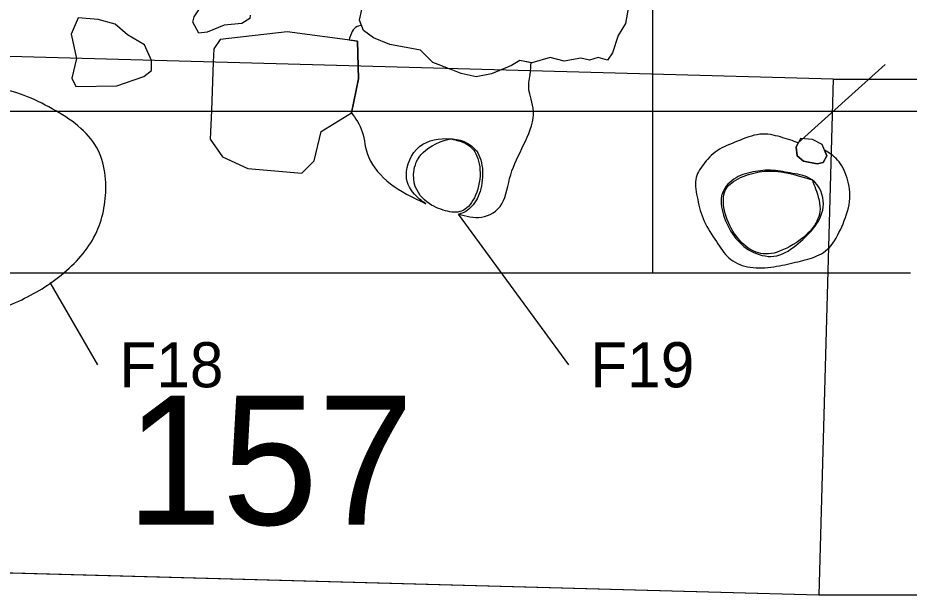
# Model space of a CAD drawing. Extents: x -471 to -328, y -279 to -247.
# Drawn here: x -416.92 to -410.01, y -278.5 to -274.02 of the extents above; entities that cross this region are included whole.
import ezdxf

# ---------------------------------------------------------------- set-up
doc = ezdxf.new("R2010")
doc.units = 0
for name, color, linetype in [('1809 Fenceline', 7, 'Continuous'), ('Bldg D Outline', 7, 'Continuous'), ('Building Outlines', 7, 'Continuous'), ('Feature Labels', 7, 'Continuous'), ('Limits of Excavation', 7, 'Continuous'), ('Quadrat Labels', 7, 'Continuous'), ('Quadrats-Garden Fence Excavations', 7, 'Continuous'), ('Quadrats-Wheeler Box', 7, 'Continuous'), ('Stone', 7, 'Continuous'), ('Structural Posts', 7, 'Continuous')]:
    doc.layers.add(name, color=color, linetype=linetype)

msp = doc.modelspace()

# ---------------------------------------------------------------- linework, layer by layer
at = {"layer": '1809 Fenceline'}
msp.add_lwpolyline([(-410.6658, -275.0503), (-410.6466, -275.0949), (-410.6772, -275.1459), (-410.7231, -275.1561), (-410.8276, -275.1357), (-410.8786, -275.0949), (-410.8863, -275.0261), (-410.8697, -274.9929)], dxfattribs=at)
for points in [[(-417.3358, -276.3878), (-417.2726, -276.3651), (-417.0015, -276.2677), (-416.6397, -276.0888), (-416.3195, -275.7772), (-416.2157, -275.4126), (-416.264, -274.9806), (-416.6736, -274.6981), (-417.1265, -274.5159), (-417.5431, -274.6702), (-417.6862, -274.8361), (-417.7269, -274.8832)], [(-410.8697, -274.9929), (-410.9104, -274.9788), (-411.0036, -274.9464), (-411.1652, -274.9085), (-411.3414, -274.9829), (-411.5102, -275.0451), (-411.6091, -275.1632), (-411.6818, -275.2691), (-411.6507, -275.4327), (-411.6105, -275.6025), (-411.4994, -275.763), (-411.4175, -275.896), (-411.2702, -275.9677), (-411.0792, -275.9629), (-410.9074, -275.9234), (-410.7579, -275.8896), (-410.6198, -275.8222), (-410.5301, -275.6489), (-410.4542, -275.4462), (-410.4827, -275.259), (-410.5572, -275.1161), (-410.6346, -275.0692), (-410.6658, -275.0503)], [(-410.7614, -275.281), (-410.7012, -275.326), (-410.6478, -275.4765), (-410.73, -275.6454), (-410.8647, -275.7753), (-411.0307, -275.8962), (-411.2239, -275.8549), (-411.3617, -275.7431), (-411.4484, -275.5814), (-411.4897, -275.3951), (-411.3748, -275.2603), (-411.2229, -275.2134), (-411.0631, -275.1991), (-410.9152, -275.2325), (-410.8075, -275.2464), (-410.7614, -275.281)], [(-410.7614, -275.281), (-410.9296, -275.2274), (-411.0545, -275.207), (-411.21, -275.2172), (-411.3884, -275.2886), (-411.4598, -275.3804), (-411.4445, -275.5639), (-411.3374, -275.7525), (-411.2176, -275.8443), (-411.0698, -275.8723), (-410.8455, -275.7525), (-410.7359, -275.6378), (-410.6772, -275.4951), (-410.7614, -275.281), (-410.7614, -275.281), (-410.7614, -275.281)]]:
    msp.add_open_spline(points, degree=3, dxfattribs=at)
at = {"layer": 'Bldg D Outline'}
msp.add_lwpolyline([(-443.0374, -256.7504), (-406.0374, -256.7504), (-406.0374, -274.7504), (-443.0374, -274.7504)], close=True, dxfattribs=at)
at = {"layer": 'Building Outlines'}
msp.add_lwpolyline([(-443.0374, -256.7504), (-406.0374, -256.7504), (-406.0374, -274.7504), (-443.0374, -274.7504)], close=True, dxfattribs=at)
at = {"layer": 'Feature Labels'}
for p, q in [((-410.1953, -274.3852), (-410.8697, -274.9929)), ((-412.648, -276.7139), (-413.5032, -275.5464)), ((-416.3, -276.7139), (-416.6698, -276.0763))]:
    msp.add_line(p, q, dxfattribs=at)
at = {"layer": 'Limits of Excavation'}
msp.add_lwpolyline([(-440.6547, -277.6798), (-430.6548, -277.9532), (-420.6547, -278.2266), (-410.7093, -278.4986), (-400.6, -278.5), (-400.6, -277.5), (-390.6, -277.5), (-380.6, -277.5)], dxfattribs=at)
at = {"layer": 'Quadrats-Garden Fence Excavations'}
for p, q in [((-410.6, -274.5), (-450.6664, -273.4045)), ((-410.6, -274.5), (-400.6, -274.5)), ((-450.8652, -277.4006), (-410.7093, -278.4986)), ((-410.7093, -278.4986), (-400.6, -278.5))]:
    msp.add_line(p, q, dxfattribs=at)
msp.add_lwpolyline([(-410.6, -274.5), (-410.7093, -278.4986)], dxfattribs=at)
at = {"layer": 'Quadrats-Wheeler Box'}
for p, q in [((-412, -270), (-412, -276)), ((-420, -276), (-412, -276)), ((-412, -276), (-410, -276))]:
    msp.add_line(p, q, dxfattribs=at)
at = {"layer": 'Stone'}
for points in [[(-413.6408, -274.3948), (-413.7029, -274.3718), (-413.7974, -274.275), (-414.0358, -274.2302), (-414.1632, -274.1806), (-414.2411, -274.1216), (-414.2718, -274.0413), (-414.2529, -273.9587), (-414.1821, -273.8856), (-414.1396, -273.8124), (-414.0617, -273.718), (-413.9319, -273.6401), (-413.821, -273.5976), (-413.7454, -273.5456), (-413.6557, -273.4371), (-413.6109, -273.3828), (-413.5589, -273.3332), (-413.533, -273.286), (-413.3937, -273.201), (-413.3016, -273.1562), (-413.2025, -273.0476), (-413.1607, -272.9566)], [(-412.2917, -273.1013), (-412.263, -273.2057), (-412.23, -273.286), (-412.1544, -273.3969), (-412.1379, -273.463), (-412.1308, -273.5291), (-412.1001, -273.5976), (-412.0907, -273.7298), (-412.1072, -273.8218), (-412.1851, -273.9375), (-412.2087, -274.0673), (-412.2654, -274.1617), (-412.3102, -274.2963)], [(-415.1197, -274.0049), (-415.1209, -274.0288), (-415.1842, -274.0693), (-415.3209, -274.082), (-415.4525, -274.1352), (-415.5184, -274.1428), (-415.5639, -274.0592), (-415.5538, -274.0162), (-415.4677, -273.8845), (-415.4196, -273.8567), (-415.4019, -273.8288), (-415.3513, -273.7883), (-415.2677, -273.7833), (-415.1943, -273.763), (-415.1488, -273.7757), (-415.1158, -273.8086), (-415.1158, -273.8451)], [(-412.3102, -274.2963), (-412.348, -274.3529), (-412.4212, -274.3317), (-412.4873, -274.3529), (-412.5557, -274.3364), (-412.6856, -274.36), (-412.7941, -274.3317), (-412.9358, -274.3742), (-413.0278, -274.3553), (-413.0939, -274.3931), (-413.2474, -274.4592), (-413.3677, -274.4828), (-413.4834, -274.4568), (-413.5485, -274.4305)]]:
    msp.add_lwpolyline(points, dxfattribs=at)
for points in [[(-415.9388, -274.2347), (-416.0705, -274.1569), (-416.1663, -274.0731), (-416.298, -274.0372), (-416.4537, -274.0252), (-416.5076, -274.1509), (-416.4651, -274.3397), (-416.5016, -274.4922), (-416.4717, -274.558), (-416.1544, -274.552), (-415.9448, -274.4802), (-415.885, -274.4323), (-415.8847, -274.3555)], [(-415.3521, -274.1928), (-415.4, -274.2647), (-415.4066, -274.3686), (-415.418, -274.7436), (-415.43, -274.9651), (-415.3342, -275.1028), (-415.1366, -275.1926), (-414.7175, -275.2285), (-414.6218, -275.1327), (-414.5679, -274.9053), (-414.3344, -274.7616), (-414.2805, -274.4982), (-414.2865, -274.2048), (-414.8313, -274.133)], [(-410.8531, -274.9598), (-410.8863, -275.0261), (-410.8786, -275.0949), (-410.8276, -275.1357), (-410.7231, -275.1561), (-410.6772, -275.1459), (-410.6466, -275.0949), (-410.6849, -275.0057), (-410.7588, -274.9674)]]:
    msp.add_lwpolyline(points, close=True, dxfattribs=at)
msp.add_arc((-414.7781, -277.4722), 3.2808, 67.98872, 69.71744, dxfattribs=at)
at = {"layer": 'Structural Posts'}
for points in [[(-413.6408, -274.3948), (-413.7029, -274.3718), (-413.7974, -274.275), (-414.0358, -274.2302), (-414.1632, -274.1806), (-414.2411, -274.1216), (-414.2565, -274.0815)], [(-414.3519, -274.1962), (-414.2865, -274.2048), (-414.2805, -274.4982), (-414.3344, -274.7616)], [(-412.9415, -274.373), (-413.0278, -274.3553), (-413.0939, -274.3931), (-413.2474, -274.4592), (-413.3677, -274.4828), (-413.4834, -274.4568), (-413.5485, -274.4305)]]:
    msp.add_lwpolyline(points, dxfattribs=at)
msp.add_arc((-414.7781, -277.4722), 3.2808, 67.98872, 69.71744, dxfattribs=at)
for points in [[(-414.2565, -274.0815), (-414.2707, -274.085), (-414.3048, -274.0935), (-414.3362, -274.1415), (-414.3468, -274.1784), (-414.3519, -274.1962)], [(-413.5032, -275.5464), (-413.4454, -275.5622), (-413.3258, -275.5947), (-413.14, -275.4906), (-413.1141, -275.2354), (-412.9971, -275.0144), (-412.8903, -274.7638), (-412.975, -274.5869), (-412.9441, -274.4617), (-412.9421, -274.394), (-412.9415, -274.373)], [(-414.3344, -274.7616), (-414.3044, -274.8018), (-414.2332, -274.8975), (-414.2284, -275.1065), (-414.0469, -275.3261), (-413.8651, -275.4133), (-413.757, -275.4652)], [(-413.757, -275.4652), (-413.7619, -275.4624), (-413.8298, -275.4202), (-413.9464, -275.2642), (-413.8344, -274.9817), (-413.6484, -274.957), (-413.5663, -274.9622)], [(-413.5663, -274.9622), (-413.7994, -275.0181), (-413.8972, -275.2698), (-413.7714, -275.4563), (-413.6176, -275.5215), (-413.4917, -275.5448), (-413.3845, -275.4609), (-413.3193, -275.2465), (-413.3612, -275.0601), (-413.4451, -274.9902), (-413.5663, -274.9622), (-413.5663, -274.9622), (-413.5663, -274.9622)], [(-413.5663, -274.9622), (-413.5237, -274.9649), (-413.4465, -274.9784), (-413.3293, -275.0728), (-413.3074, -275.2615), (-413.35, -275.4405), (-413.4528, -275.5396), (-413.4994, -275.5461), (-413.5032, -275.5464)]]:
    msp.add_open_spline(points, degree=3, dxfattribs=at)

# ---------------------------------------------------------------- texts
at = {"layer": 'Feature Labels'}
for s, p in [('F18', (-416.1329, -276.8889)), ('F19', (-412.4817, -276.8889))]:
    msp.add_text(s, height=0.35, dxfattribs=at).set_placement(p)
at = {"layer": 'Quadrat Labels'}
msp.add_text('157', height=1, dxfattribs=at).set_placement((-416.0816, -277.9541))

doc.saveas('drawing.dxf')
